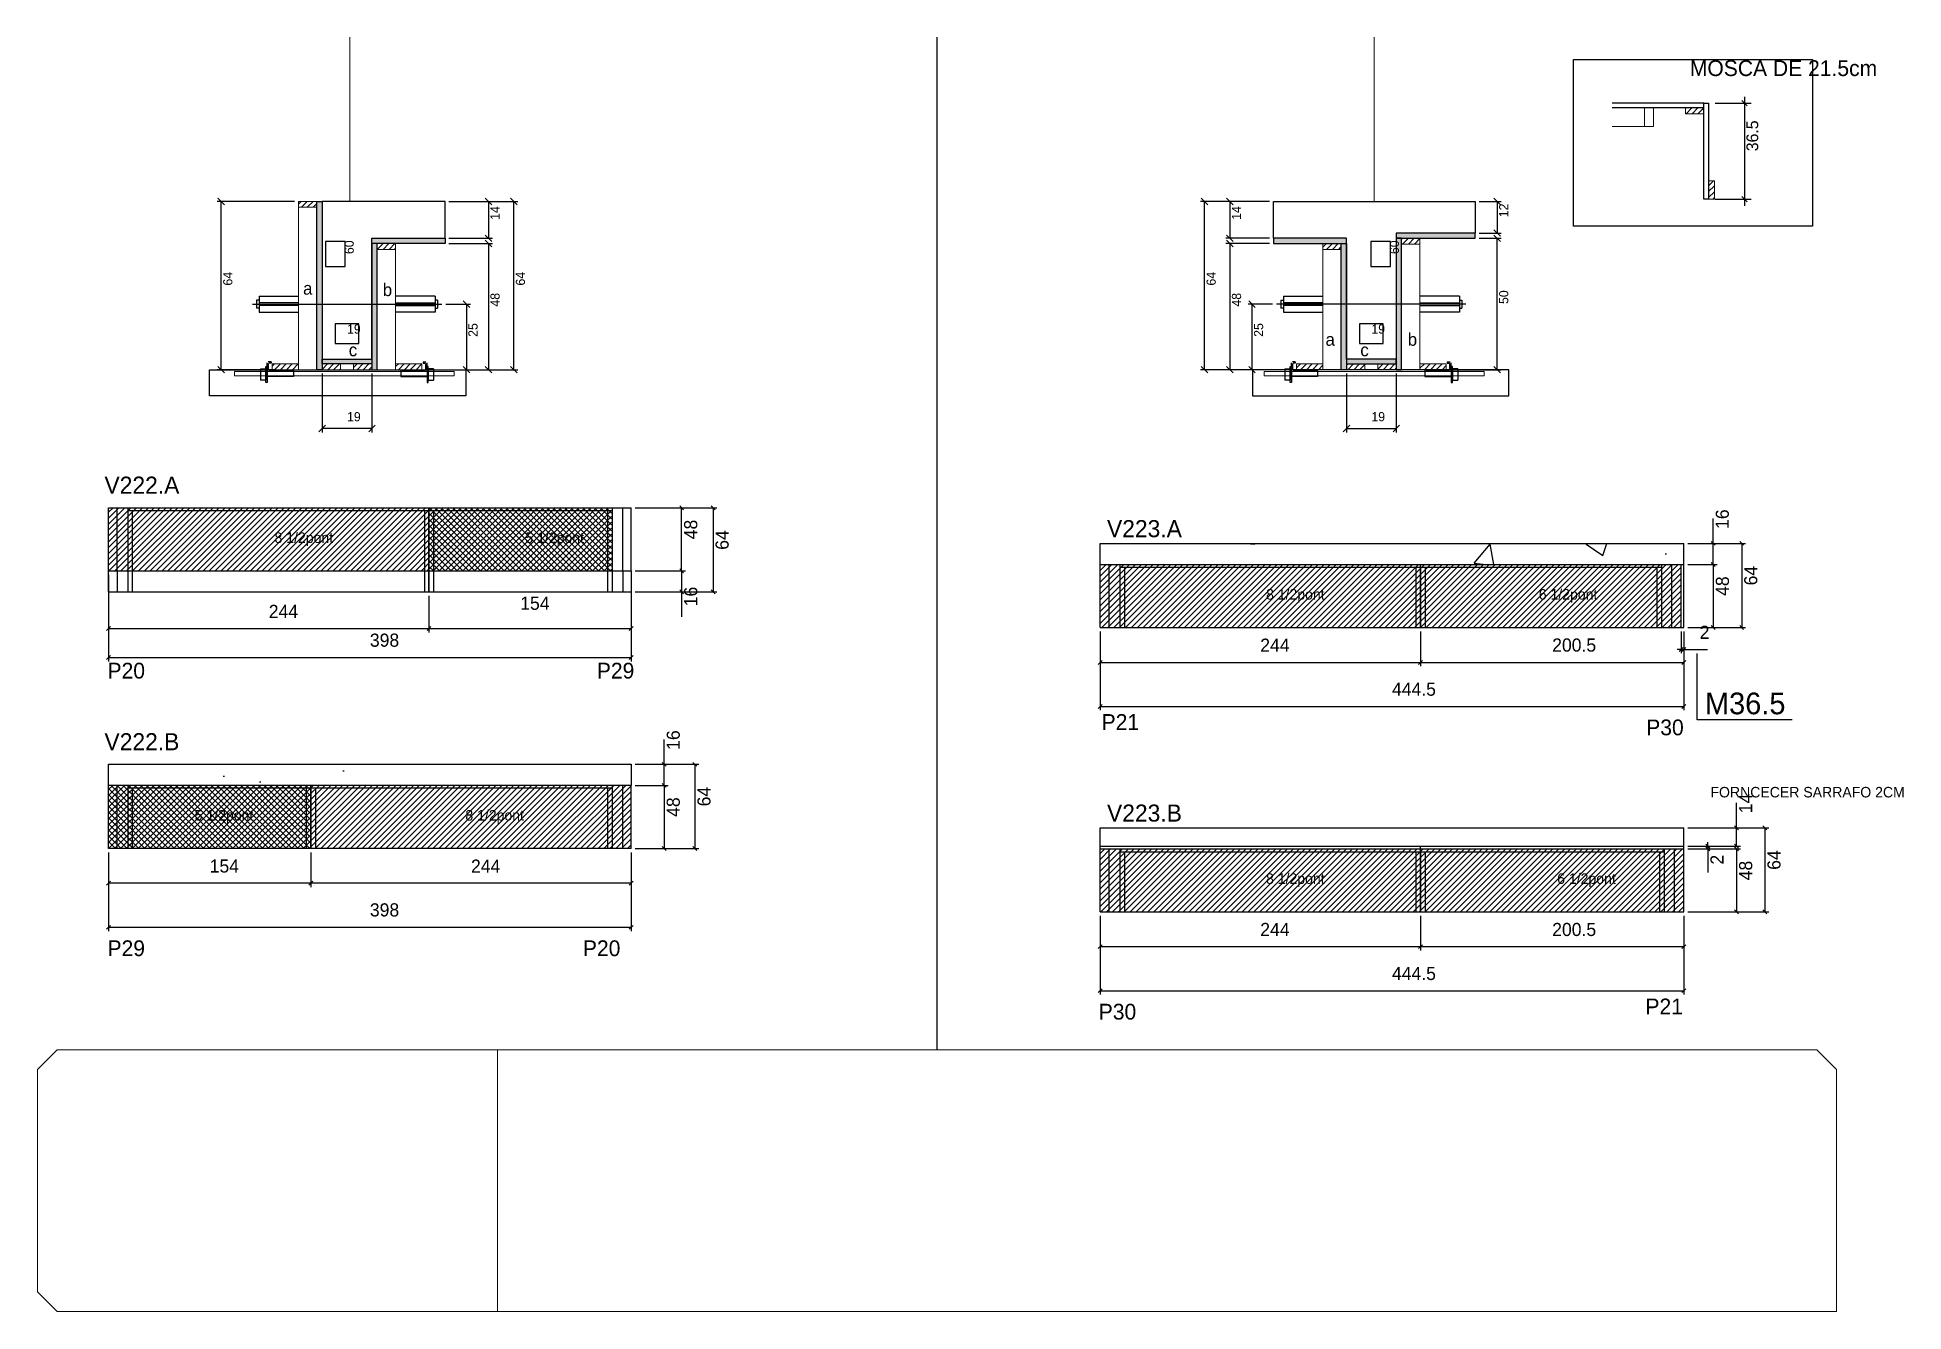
# Model space of a CAD drawing. Header units: metres. Extents: x 7552 to 8973, y 6005 to 6975.
import ezdxf

# ---------------------------------------------------------------- set-up
doc = ezdxf.new("R2010")
doc.units = ezdxf.units.M
for name, color, linetype in [('5', 7, 'Continuous'), ('barrote', 7, 'Continuous'), ('CONCRETO', 7, 'Continuous'), ('COTA', 7, 'Continuous'), ('Cota Seção (2x)', 7, 'Continuous'), ('Cotas', 7, 'Continuous'), ('detalhes', 7, 'Continuous'), ('Hachura', 7, 'Continuous'), ('Madeira', 7, 'Continuous'), ('NOMENCLATURA', 7, 'Continuous'), ('Painéis', 7, 'Continuous'), ('presilha', 7, 'Continuous'), ('REAPROVEITAMENTO', 7, 'Continuous'), ('SARR_2.2x7', 7, 'Continuous'), ('SARR_3.5x7', 7, 'Continuous'), ('SARRAFO DE PRESSAO', 7, 'Continuous'), ('SCO-___-LAJ', 7, 'Continuous'), ('TENSOR', 7, 'Continuous'), ('texto', 7, 'Continuous'), ('TEXTO PILAR', 7, 'Continuous'), ('Texto Seção', 7, 'Continuous')]:
    doc.layers.add(name, color=color, linetype=linetype)

msp = doc.modelspace()

# ---------------------------------------------------------------- hatches: boundary and pattern name
at = {"layer": 'COTA'}
h = msp.add_hatch(dxfattribs=at)
h.set_pattern_fill('AR-CONC')
h.paths.add_polyline_path([(8805.4, 6589.9), (8805.4, 6573.9), (8360.9, 6573.9), (8360.9, 6589.9), (8805.4, 6589.9)])
h = msp.add_hatch(dxfattribs=at)
h.set_pattern_fill('AR-CONC')
h.paths.add_polyline_path([(8003.9, 6405.7), (8003.9, 6421.7), (7605.9, 6421.7), (7605.9, 6405.7), (8003.9, 6405.7)])
h = msp.add_hatch(dxfattribs=at)
h.set_pattern_fill('AR-CONC')
h.paths.add_polyline_path([(8805.4, 6359.4), (8805.4, 6373.4), (8360.9, 6373.4), (8360.9, 6359.4), (8805.4, 6359.4)])
at = {"layer": 'Hachura'}
h = msp.add_hatch(dxfattribs=at)
h.set_pattern_fill('ANSI31')
h.paths.add_polyline_path([(8806.7, 6921.3), (8806.7, 6916.9), (8820.7, 6916.9), (8820.7, 6921.3), (8806.7, 6921.3), (8806.7, 6921.3)])
h = msp.add_hatch(dxfattribs=at)
h.set_pattern_fill('ANSI31')
h.paths.add_polyline_path([(8824.3, 6851.9), (8828.7, 6851.9), (8828.7, 6865.9), (8824.3, 6865.9), (8824.3, 6851.9), (8824.3, 6851.9)])
h = msp.add_hatch(dxfattribs=at)
h.set_pattern_fill('ANSI31')
h.paths.add_polyline_path([(7764.5, 6845.7), (7764.5, 6850.1), (7750.5, 6850.1), (7750.5, 6845.7), (7764.5, 6845.7)])
h = msp.add_hatch(color=7, dxfattribs=at)
h.dxf.hatch_style = 1
h.paths.add_polyline_path([(7764.5, 6850.1), (7768.5, 6850.1), (7768.5, 6722.1), (7764.5, 6722.1), (7764.5, 6850.1)])
h = msp.add_hatch(color=7, dxfattribs=at)
h.dxf.hatch_style = 1
h.paths.add_polyline_path([(7810.5, 6822.1), (7806.5, 6822.1), (7806.5, 6722.1), (7810.5, 6722.1), (7810.5, 6822.1)])
h = msp.add_hatch(color=7, dxfattribs=at)
h.dxf.hatch_style = 1
h.paths.add_polyline_path([(7806.5, 6818.1), (7806.5, 6822.1), (7862.1, 6822.1), (7862.1, 6818.1), (7806.5, 6818.1)])
h = msp.add_hatch(color=7, dxfattribs=at)
h.dxf.hatch_style = 1
h.paths.add_polyline_path([(8548.5, 6818.1), (8548.5, 6822.1), (8492.9, 6822.1), (8492.9, 6818.1), (8548.5, 6818.1)])
h = msp.add_hatch(color=7, dxfattribs=at)
h.dxf.hatch_style = 1
h.paths.add_polyline_path([(8544.5, 6822.1), (8548.5, 6822.1), (8548.5, 6722.1), (8544.5, 6722.1), (8544.5, 6822.1)])
h = msp.add_hatch(color=7, dxfattribs=at)
h.dxf.hatch_style = 1
h.paths.add_polyline_path([(8646.5, 6822.1), (8646.5, 6826.1), (8586.5, 6826.1), (8586.5, 6822.1), (8646.5, 6822.1)])
h = msp.add_hatch(color=7, dxfattribs=at)
h.dxf.hatch_style = 1
h.paths.add_polyline_path([(8590.5, 6822.1), (8586.5, 6822.1), (8586.5, 6722.1), (8590.5, 6722.1), (8590.5, 6822.1)])
h = msp.add_hatch(dxfattribs=at)
h.set_pattern_fill('ANSI31')
h.paths.add_polyline_path([(8590.5, 6817.7), (8590.5, 6822.1), (8604.5, 6822.1), (8604.5, 6817.7), (8590.5, 6817.7)])
h = msp.add_hatch(dxfattribs=at)
h.set_pattern_fill('ANSI31')
h.paths.add_polyline_path([(7810.5, 6813.7), (7810.5, 6818.1), (7824.5, 6818.1), (7824.5, 6813.7), (7810.5, 6813.7)])
h = msp.add_hatch(dxfattribs=at)
h.set_pattern_fill('ANSI31')
h.paths.add_polyline_path([(8544.5, 6813.7), (8544.5, 6818.1), (8530.5, 6818.1), (8530.5, 6813.7), (8544.5, 6813.7)])
h = msp.add_hatch(dxfattribs=at)
h.set_pattern_fill('ANSI31')
h.paths.add_polyline_path([(7730.5, 6722.1), (7730.5, 6726.5), (7750.5, 6726.5), (7750.5, 6722.1), (7730.5, 6722.1)])
h = msp.add_hatch(color=7, dxfattribs=at)
h.dxf.hatch_style = 1
h.paths.add_polyline_path([(7768.5, 6726.5), (7768.5, 6730.1), (7806.5, 6730.1), (7806.5, 6726.5), (7768.5, 6726.5)])
h = msp.add_hatch(dxfattribs=at)
h.set_pattern_fill('ANSI31')
h.paths.add_polyline_path([(7768.5, 6722.1), (7768.5, 6726.5), (7782.5, 6726.5), (7782.5, 6722.1), (7768.5, 6722.1)])
h = msp.add_hatch(dxfattribs=at)
h.set_pattern_fill('ANSI31')
h.paths.add_polyline_path([(7806.5, 6722.1), (7806.5, 6726.5), (7792.5, 6726.5), (7792.5, 6722.1), (7806.5, 6722.1)])
h = msp.add_hatch(dxfattribs=at)
h.set_pattern_fill('ANSI31')
h.paths.add_polyline_path([(7844.5, 6722.1), (7844.5, 6726.5), (7824.5, 6726.5), (7824.5, 6722.1), (7844.5, 6722.1)])
h = msp.add_hatch(dxfattribs=at)
h.set_pattern_fill('ANSI31')
h.paths.add_polyline_path([(8510.5, 6722.1), (8510.5, 6726.5), (8530.5, 6726.5), (8530.5, 6722.1), (8510.5, 6722.1)])
h = msp.add_hatch(color=7, dxfattribs=at)
h.dxf.hatch_style = 1
h.paths.add_polyline_path([(8586.5, 6726.5), (8586.5, 6730.1), (8548.5, 6730.1), (8548.5, 6726.5), (8586.5, 6726.5)])
h = msp.add_hatch(dxfattribs=at)
h.set_pattern_fill('ANSI31')
h.paths.add_polyline_path([(8548.5, 6722.1), (8548.5, 6726.5), (8562.5, 6726.5), (8562.5, 6722.1), (8548.5, 6722.1)])
h = msp.add_hatch(dxfattribs=at)
h.set_pattern_fill('ANSI31')
h.paths.add_polyline_path([(8586.5, 6722.1), (8586.5, 6726.5), (8572.5, 6726.5), (8572.5, 6722.1), (8586.5, 6722.1)])
h = msp.add_hatch(dxfattribs=at)
h.set_pattern_fill('ANSI31')
h.paths.add_polyline_path([(8624.5, 6722.1), (8624.5, 6726.5), (8604.5, 6726.5), (8604.5, 6722.1), (8624.5, 6722.1)])
at = {"layer": 'REAPROVEITAMENTO'}
h = msp.add_hatch(dxfattribs=at)
h.set_pattern_fill('ANSI31')
h.paths.add_polyline_path([(7849.9, 6617), (7605.9, 6617), (7605.9, 6569), (7849.9, 6569), (7849.9, 6617)])
h = msp.add_hatch(dxfattribs=at)
h.set_pattern_fill('ANSI37')
h.paths.add_polyline_path([(7988.9, 6617), (7849.9, 6617), (7849.9, 6569), (7988.9, 6569), (7988.9, 6617), (7988.9, 6617)])
h = msp.add_hatch(dxfattribs=at)
h.set_pattern_fill('ANSI31')
h.paths.add_polyline_path([(8360.9, 6525.9), (8803.4, 6525.9), (8803.4, 6573.9), (8360.9, 6573.9), (8360.9, 6525.9)])
h = msp.add_hatch(dxfattribs=at)
h.set_pattern_fill('ANSI37')
h.paths.add_polyline_path([(7605.9, 6357.7), (7759.9, 6357.7), (7759.9, 6405.7), (7605.9, 6405.7), (7605.9, 6357.7)])
h = msp.add_hatch(dxfattribs=at)
h.set_pattern_fill('ANSI31')
h.paths.add_polyline_path([(7759.9, 6357.7), (8003.9, 6357.7), (8003.9, 6405.7), (7759.9, 6405.7), (7759.9, 6357.7), (7759.9, 6357.7)])
h = msp.add_hatch(dxfattribs=at)
h.set_pattern_fill('ANSI31')
h.paths.add_polyline_path([(8360.9, 6309.4), (8805.4, 6309.4), (8805.4, 6357.4), (8360.9, 6357.4), (8360.9, 6309.4)])

# ---------------------------------------------------------------- linework, layer by layer
at = {"color": 7, "lineweight": 25}
for p, q in [((7718.5, 6775), (7718.5, 6769)), ((7720.5, 6775), (7718.5, 6775)), ((7720.5, 6769), (7718.5, 6769)), ((7720.5, 6778), (7720.5, 6766)), ((7720.5, 6778), (7750.5, 6778)), ((7750.5, 6773), (7720.5, 6773)), ((7750.5, 6771), (7720.5, 6771)), ((7720.5, 6766), (7750.5, 6766)), ((7854.5, 6778), (7824.5, 6778)), ((7824.5, 6773), (7854.5, 6773)), ((7824.5, 6771), (7854.5, 6771)), ((7854.5, 6766), (7824.5, 6766)), ((7854.5, 6778), (7854.5, 6766)), ((7856.5, 6775), (7854.5, 6775)), ((7854.5, 6769), (7856.5, 6769)), ((7856.5, 6775), (7856.5, 6769)), ((8498.5, 6775), (8498.5, 6769)), ((8498.5, 6775), (8500.5, 6775)), ((8500.5, 6769), (8498.5, 6769)), ((8500.5, 6778), (8500.5, 6766)), ((8500.5, 6778), (8530.5, 6778)), ((8530.5, 6773), (8500.5, 6773)), ((8530.5, 6771), (8500.5, 6771)), ((8500.5, 6766), (8530.5, 6766)), ((8634.5, 6778), (8604.5, 6778)), ((8604.5, 6773), (8634.5, 6773)), ((8604.5, 6771), (8634.5, 6771)), ((8634.5, 6766), (8604.5, 6766)), ((8634.5, 6778), (8634.5, 6766)), ((8634.5, 6775), (8636.5, 6775)), ((8634.5, 6769), (8636.5, 6769)), ((8636.5, 6775), (8636.5, 6769))]:
    msp.add_line(p, q, dxfattribs=at)
at = {"layer": 'barrote', "color": 251, "lineweight": 25}
for points in [[(7878, 6702.1), (7682.8, 6702.1), (7682.8, 6722.1), (7878, 6722.1)], [(8477, 6702.1), (8672.2, 6702.1), (8672.2, 6722.1), (8477, 6722.1)]]:
    msp.add_lwpolyline(points, close=True, dxfattribs=at)
at = {"layer": 'CONCRETO', "color": 251, "lineweight": 25}
for points in [[(7862.1, 6822.1), (7862.1, 6850.1), (7768.5, 6850.1), (7768.5, 6822.1), (7768.5, 6822.1), (7768.5, 6730.1), (7806.5, 6730.1), (7806.5, 6822.1)], [(8492.9, 6822.1), (8492.9, 6850.1), (8646.5, 6850.1), (8646.5, 6826.1), (8586.5, 6826.1), (8586.5, 6730.1), (8548.5, 6730.1), (8548.5, 6822.1)]]:
    msp.add_lwpolyline(points, close=True, dxfattribs=at)
at = {"layer": 'COTA', "color": 241, "lineweight": 25}
for p, q in [((8236.7, 6975.1), (8236.7, 6204.3)), ((8360.9, 6589.9), (8805.4, 6589.9)), ((8360.9, 6573.9), (8360.9, 6589.9)), ((8805.4, 6573.9), (8805.4, 6589.9)), ((7605.9, 6405.7), (7605.9, 6421.7)), ((7605.9, 6421.7), (8003.9, 6421.7)), ((8003.9, 6421.7), (8003.9, 6405.7)), ((8360.9, 6373.4), (8805.4, 6373.4)), ((8360.9, 6359.4), (8360.9, 6373.4)), ((8805.4, 6359.4), (8805.4, 6373.4))]:
    msp.add_line(p, q, dxfattribs=at)
at = {"layer": 'COTA', "color": 4, "lineweight": 25}
for p, q in [((8829.3, 6924.9), (8856.6, 6924.9)), ((8851.6, 6929.9), (8851.6, 6846.9)), ((8829.3, 6851.9), (8856.6, 6851.9)), ((7747.5, 6850.1), (7688.7, 6850.1)), ((7691.7, 6722.1), (7691.7, 6850.1)), ((7865.1, 6850.1), (7917.5, 6850.1)), ((7865.1, 6850.1), (7898.2, 6850.1)), ((7895.2, 6850.1), (7895.2, 6822.1)), ((7914.5, 6722.1), (7914.5, 6850.1)), ((8489.9, 6850.1), (8437.5, 6850.1)), ((8440.5, 6722.1), (8440.5, 6850.1)), ((8489.9, 6850.1), (8456.8, 6850.1)), ((8459.8, 6850.1), (8459.8, 6822.1)), ((8649.5, 6850.1), (8666.3, 6850.1)), ((8663.3, 6850.1), (8663.3, 6826.1)), ((7865.1, 6822.1), (7898.2, 6822.1)), ((8489.9, 6822.1), (8456.8, 6822.1)), ((8649.5, 6826.1), (8666.3, 6826.1)), ((8649.5, 6822.1), (8666.3, 6822.1)), ((8663.3, 6722.1), (8663.3, 6822.1)), ((7865.1, 6818.1), (7898.2, 6818.1)), ((7895.2, 6818.1), (7895.2, 6722.1)), ((8489.9, 6818.1), (8456.8, 6818.1)), ((8459.8, 6818.1), (8459.8, 6722.1)), ((7862.8, 6772), (7881.4, 6772)), ((7878.4, 6772), (7878.4, 6722.1)), ((8492.2, 6772), (8473.6, 6772)), ((8476.6, 6772), (8476.6, 6722.1)), ((7731.9, 6722.1), (7688.7, 6722.1)), ((7768.5, 6719.1), (7768.5, 6674.3)), ((7806.5, 6719.1), (7806.5, 6674.3)), ((7843.1, 6722.1), (7917.5, 6722.1)), ((7843.1, 6722.1), (7898.2, 6722.1)), ((7862.8, 6722.1), (7881.4, 6722.1)), ((8511.9, 6722.1), (8437.5, 6722.1)), ((8511.9, 6722.1), (8456.8, 6722.1)), ((8492.2, 6722.1), (8473.6, 6722.1)), ((8548.5, 6719.1), (8548.5, 6674.3)), ((8586.5, 6719.1), (8586.5, 6674.3)), ((8623.1, 6722.1), (8666.3, 6722.1)), ((7806.5, 6677.3), (7768.5, 6677.3)), ((8548.5, 6677.3), (8586.5, 6677.3)), ((8827.8, 6589.9), (8827.8, 6608.9)), ((8808.4, 6589.9), (8830.8, 6589.9)), ((8808.4, 6589.9), (8852.5, 6589.9)), ((8827.8, 6573.9), (8827.8, 6589.9)), ((8849.5, 6589.9), (8849.5, 6525.9)), ((7605.9, 6566), (7605.9, 6522)), ((7605.9, 6566), (7605.9, 6500)), ((8003.9, 6566), (8003.9, 6522)), ((8003.9, 6566), (8003.9, 6500)), ((8808.4, 6573.9), (8830.8, 6573.9)), ((8808.4, 6573.9), (8830.8, 6573.9)), ((8827.8, 6573.9), (8827.8, 6525.9)), ((7849.9, 6550), (7849.9, 6522)), ((7849.9, 6550), (7849.9, 6522)), ((7605.9, 6525), (7849.9, 6525)), ((7849.9, 6525), (8003.9, 6525)), ((8808.4, 6525.9), (8830.8, 6525.9)), ((8808.4, 6525.9), (8852.5, 6525.9)), ((8360.9, 6522.9), (8360.9, 6496.3)), ((8360.9, 6522.9), (8360.9, 6462.8)), ((8604.9, 6522.9), (8604.9, 6496.3)), ((8604.9, 6522.9), (8604.9, 6496.3)), ((8803.4, 6509.2), (8800.4, 6509.2)), ((8803.4, 6522.9), (8803.4, 6506.2)), ((8803.4, 6509.2), (8805.4, 6509.2)), ((8805.4, 6522.9), (8805.4, 6496.3)), ((8805.4, 6522.9), (8805.4, 6462.8)), ((8805.4, 6522.9), (8805.4, 6506.2)), ((8805.4, 6509.2), (8823.5, 6509.2)), ((7605.9, 6503), (8003.9, 6503)), ((8360.9, 6499.3), (8604.9, 6499.3)), ((8604.9, 6499.3), (8805.4, 6499.3)), ((8360.9, 6465.8), (8805.4, 6465.8)), ((8845.6, 6373.4), (8845.6, 6392.5)), ((8808.4, 6373.4), (8848.6, 6373.4)), ((8808.4, 6373.4), (8870.2, 6373.4)), ((8845.6, 6359.4), (8845.6, 6373.4)), ((8867.2, 6373.4), (8867.2, 6309.4)), ((7605.9, 6354.7), (7605.9, 6328.2)), ((7605.9, 6354.7), (7605.9, 6294.6)), ((7759.9, 6354.7), (7759.9, 6328.2)), ((7759.9, 6354.7), (7759.9, 6328.2)), ((8003.9, 6354.7), (8003.9, 6328.2)), ((8003.9, 6354.7), (8003.9, 6294.6)), ((8808.4, 6359.4), (8848.6, 6359.4)), ((8808.4, 6357.4), (8848.6, 6357.4)), ((8845.6, 6357.4), (8845.6, 6309.4)), ((7759.9, 6331.2), (7605.9, 6331.2)), ((8003.9, 6331.2), (7759.9, 6331.2)), ((8003.9, 6297.6), (7605.9, 6297.6)), ((8360.9, 6306.4), (8360.9, 6279.9)), ((8360.9, 6306.4), (8360.9, 6246.4)), ((8604.9, 6306.4), (8604.9, 6279.9)), ((8604.9, 6306.4), (8604.9, 6279.9)), ((8805.4, 6306.4), (8805.4, 6279.9)), ((8805.4, 6306.4), (8805.4, 6246.4)), ((8808.4, 6309.4), (8848.6, 6309.4)), ((8808.4, 6309.4), (8870.2, 6309.4)), ((8360.9, 6282.9), (8604.9, 6282.9)), ((8604.9, 6282.9), (8805.4, 6282.9)), ((8360.9, 6249.4), (8805.4, 6249.4))]:
    msp.add_line(p, q, dxfattribs=at)
at = {"layer": 'COTA', "color": 0, "lineweight": 25}
for p, q in [((8829.3, 6588.4), (8826.3, 6591.4)), ((8851, 6588.4), (8848, 6591.4)), ((8829.3, 6572.4), (8826.3, 6575.4)), ((8826.3, 6575.4), (8829.3, 6572.4)), ((7607.4, 6526.5), (7604.4, 6523.5)), ((7848.4, 6523.5), (7851.4, 6526.5)), ((7851.4, 6526.5), (7848.4, 6523.5)), ((8002.4, 6523.5), (8005.4, 6526.5)), ((8826.3, 6527.4), (8829.3, 6524.4)), ((8848, 6527.4), (8851, 6524.4)), ((8801.9, 6507.7), (8804.9, 6510.7)), ((8806.9, 6510.7), (8803.9, 6507.7)), ((7607.4, 6504.5), (7604.4, 6501.5)), ((8002.4, 6501.5), (8005.4, 6504.5)), ((8362.4, 6500.8), (8359.4, 6497.8)), ((8603.4, 6497.8), (8606.4, 6500.8)), ((8606.4, 6500.8), (8603.4, 6497.8)), ((8803.9, 6497.8), (8806.9, 6500.8)), ((8362.4, 6467.3), (8359.4, 6464.3)), ((8803.9, 6464.3), (8806.9, 6467.3)), ((8847.1, 6371.9), (8844.1, 6374.9)), ((8868.7, 6371.9), (8865.7, 6374.9)), ((8844.1, 6360.9), (8847.1, 6357.9)), ((8847.1, 6355.9), (8844.1, 6358.9)), ((7607.4, 6332.7), (7604.4, 6329.7)), ((7761.4, 6332.7), (7758.4, 6329.7)), ((7758.4, 6329.7), (7761.4, 6332.7)), ((8002.4, 6329.7), (8005.4, 6332.7)), ((8844.1, 6310.9), (8847.1, 6307.9)), ((8865.7, 6310.9), (8868.7, 6307.9)), ((7607.4, 6299.1), (7604.4, 6296.1)), ((8002.4, 6296.1), (8005.4, 6299.1)), ((8362.4, 6284.4), (8359.4, 6281.4)), ((8603.4, 6281.4), (8606.4, 6284.4)), ((8606.4, 6284.4), (8603.4, 6281.4)), ((8803.9, 6281.4), (8806.9, 6284.4)), ((8362.4, 6250.9), (8359.4, 6247.9)), ((8803.9, 6247.9), (8806.9, 6250.9))]:
    msp.add_line(p, q, dxfattribs=at)
for points in [[(8853.6, 6922.9), (8849.6, 6926.9)], [(7694.2, 6847.6), (7689.2, 6852.6)], [(7897.7, 6847.6), (7892.7, 6852.6)], [(7917, 6847.6), (7912, 6852.6)], [(8443, 6847.6), (8438, 6852.6)], [(8462.3, 6847.6), (8457.3, 6852.6)], [(8665.8, 6847.6), (8660.8, 6852.6)], [(8849.6, 6853.9), (8853.6, 6849.9)], [(7892.7, 6824.6), (7897.7, 6819.6)], [(8457.3, 6824.6), (8462.3, 6819.6)], [(8660.8, 6828.6), (8665.8, 6823.6)], [(8665.8, 6819.6), (8660.8, 6824.6)], [(7897.7, 6815.6), (7892.7, 6820.6)], [(8462.3, 6815.6), (8457.3, 6820.6)], [(7880.9, 6769.5), (7875.9, 6774.5)], [(8479.1, 6769.5), (8474.1, 6774.5)], [(7689.2, 6724.6), (7694.2, 6719.6)], [(7875.9, 6724.6), (7880.9, 6719.6)], [(7892.7, 6724.6), (7897.7, 6719.6)], [(7912, 6724.6), (7917, 6719.6)], [(8438, 6724.6), (8443, 6719.6)], [(8457.3, 6724.6), (8462.3, 6719.6)], [(8474.1, 6724.6), (8479.1, 6719.6)], [(8660.8, 6724.6), (8665.8, 6719.6)], [(7771, 6679.8), (7766, 6674.8)], [(7804, 6674.8), (7809, 6679.8)], [(8551, 6679.8), (8546, 6674.8)], [(8584, 6674.8), (8589, 6679.8)]]:
    msp.add_lwpolyline(points, dxfattribs=at)
at = {"layer": 'Cota Seção (2x)', "color": 180, "lineweight": 25}
for p, q in [((7786.1, 6819.6), (7771.1, 6819.6)), ((7771.1, 6819.6), (7771.1, 6800.6)), ((7786.1, 6800.6), (7786.1, 6819.6)), ((8582, 6819.6), (8567, 6819.6)), ((8567, 6819.6), (8567, 6800.6)), ((8582, 6800.6), (8582, 6819.6)), ((7771.1, 6800.6), (7786.1, 6800.6)), ((8567, 6800.6), (8582, 6800.6)), ((7796.5, 6757.1), (7778.5, 6757.1)), ((7778.5, 6757.1), (7778.5, 6742.1)), ((7796.5, 6742.1), (7796.5, 6757.1)), ((8576.5, 6757.1), (8558.5, 6757.1)), ((8558.5, 6757.1), (8558.5, 6742.1)), ((8576.5, 6742.1), (8576.5, 6757.1)), ((7778.5, 6742.1), (7796.5, 6742.1)), ((8558.5, 6742.1), (8576.5, 6742.1))]:
    msp.add_line(p, q, dxfattribs=at)
at = {"layer": 'Cotas', "color": 1, "lineweight": 25}
msp.add_lwpolyline([(8721.4, 6958.3), (8903.3, 6958.3), (8903.3, 6831.4), (8721.4, 6831.4)], close=True, dxfattribs=at)
at = {"layer": 'Madeira', "color": 126, "lineweight": 18}
msp.add_lwpolyline([(8782.4, 6921.3), (8782.4, 6907.3), (8750.9, 6907.3)], dxfattribs=at)
for points in [[(8782.4, 6907.3), (8782.4, 6921.3), (8775.4, 6921.3), (8775.4, 6907.3)], [(8806.7, 6921.3), (8820.7, 6921.3), (8820.7, 6916.9), (8806.7, 6916.9)], [(8824.3, 6851.9), (8824.3, 6865.9), (8828.7, 6865.9), (8828.7, 6851.9)], [(7764.5, 6845.7), (7764.5, 6850.1), (7750.5, 6850.1), (7750.5, 6845.7)], [(7764.5, 6850.1), (7750.5, 6850.1), (7750.5, 6722.1), (7764.5, 6722.1)], [(8590.5, 6817.7), (8590.5, 6822.1), (8604.5, 6822.1), (8604.5, 6817.7)], [(8590.5, 6822.1), (8604.5, 6822.1), (8604.5, 6722.1), (8590.5, 6722.1)], [(7810.5, 6813.7), (7810.5, 6818.1), (7824.5, 6818.1), (7824.5, 6813.7)], [(7810.5, 6818.1), (7824.5, 6818.1), (7824.5, 6722.1), (7810.5, 6722.1)], [(8544.5, 6813.7), (8544.5, 6818.1), (8530.5, 6818.1), (8530.5, 6813.7)], [(8544.5, 6818.1), (8530.5, 6818.1), (8530.5, 6722.1), (8544.5, 6722.1)], [(7730.5, 6722.1), (7730.5, 6726.5), (7750.5, 6726.5), (7750.5, 6722.1)], [(7768.5, 6722.1), (7768.5, 6726.5), (7782.5, 6726.5), (7782.5, 6722.1)], [(7806.5, 6722.1), (7806.5, 6726.5), (7792.5, 6726.5), (7792.5, 6722.1)], [(7844.5, 6722.1), (7844.5, 6726.5), (7824.5, 6726.5), (7824.5, 6722.1)], [(8510.5, 6722.1), (8510.5, 6726.5), (8530.5, 6726.5), (8530.5, 6722.1)], [(8548.5, 6722.1), (8548.5, 6726.5), (8562.5, 6726.5), (8562.5, 6722.1)], [(8586.5, 6722.1), (8586.5, 6726.5), (8572.5, 6726.5), (8572.5, 6722.1)], [(8624.5, 6722.1), (8624.5, 6726.5), (8604.5, 6726.5), (8604.5, 6722.1)]]:
    msp.add_lwpolyline(points, close=True, dxfattribs=at)
at = {"layer": 'NOMENCLATURA', "color": 7, "lineweight": 25}
for p, q in [((8815.6, 6455.6), (8815.6, 6506)), ((8888, 6455.6), (8815.6, 6455.6))]:
    msp.add_line(p, q, dxfattribs=at)
at = {"layer": 'Painéis', "color": 200, "lineweight": 25}
for p, q in [((8820.7, 6924.9), (8750.9, 6924.9)), ((8820.7, 6921.3), (8750.9, 6921.3)), ((7605.9, 6617), (8003.9, 6617)), ((7605.9, 6569), (7605.9, 6617)), ((7849.9, 6553), (7849.9, 6617)), ((8003.9, 6569), (8003.9, 6617)), ((7605.9, 6569), (8003.9, 6569)), ((7605.9, 6553), (7605.9, 6569)), ((8003.9, 6569), (8003.9, 6553)), ((8360.9, 6573.9), (8805.4, 6573.9)), ((8360.9, 6525.9), (8360.9, 6573.9)), ((8604.9, 6525.9), (8604.9, 6573.9)), ((8803.4, 6525.9), (8803.4, 6573.9)), ((8805.4, 6525.9), (8805.4, 6573.9)), ((7605.9, 6553), (8003.9, 6553)), ((8360.9, 6525.9), (8805.4, 6525.9)), ((8003.9, 6405.7), (7605.9, 6405.7)), ((7605.9, 6357.7), (7605.9, 6405.7)), ((7759.9, 6357.7), (7759.9, 6405.7)), ((8003.9, 6357.7), (8003.9, 6405.7)), ((8003.9, 6357.7), (7605.9, 6357.7)), ((8360.9, 6357.4), (8805.4, 6357.4)), ((8360.9, 6309.4), (8360.9, 6357.4)), ((8604.9, 6309.4), (8604.9, 6357.4)), ((8805.4, 6309.4), (8805.4, 6357.4)), ((8360.9, 6309.4), (8805.4, 6309.4))]:
    msp.add_line(p, q, dxfattribs=at)
at = {"layer": 'Painéis', "color": 4, "lineweight": 25}
for p, q in [((8006.9, 6617), (8045.3, 6617)), ((8006.9, 6617), (8069.2, 6617)), ((8042.3, 6569), (8042.3, 6617)), ((8066.2, 6617), (8066.2, 6553)), ((8006.9, 6569), (8045.3, 6569)), ((8006.9, 6569), (8045.3, 6569)), ((8042.3, 6569), (8042.3, 6553)), ((8006.9, 6553), (8045.3, 6553)), ((8006.9, 6553), (8069.2, 6553)), ((8042.3, 6553), (8042.3, 6534)), ((8029, 6421.7), (8029, 6440.7)), ((8006.9, 6421.7), (8032, 6421.7)), ((8006.9, 6421.7), (8055.4, 6421.7)), ((8029, 6405.7), (8029, 6421.7)), ((8052.4, 6421.7), (8052.4, 6357.7)), ((8006.9, 6405.7), (8032, 6405.7)), ((8006.9, 6405.7), (8032, 6405.7)), ((8029, 6405.7), (8029, 6357.7)), ((8006.9, 6357.7), (8032, 6357.7)), ((8006.9, 6357.7), (8055.4, 6357.7)), ((8808.4, 6359.4), (8826.7, 6359.4)), ((8808.4, 6357.4), (8826.7, 6357.4)), ((8823.7, 6359.4), (8823.7, 6362.4)), ((8823.7, 6359.4), (8823.7, 6357.4)), ((8823.7, 6357.4), (8823.7, 6339.3))]:
    msp.add_line(p, q, dxfattribs=at)
at = {"layer": 'Painéis', "color": 0, "lineweight": 25}
for p, q in [((8043.8, 6615.5), (8040.8, 6618.5)), ((8067.7, 6615.5), (8064.7, 6618.5)), ((8040.8, 6570.5), (8043.8, 6567.5)), ((8043.8, 6567.5), (8040.8, 6570.5)), ((8040.8, 6554.5), (8043.8, 6551.5)), ((8064.7, 6554.5), (8067.7, 6551.5)), ((8030.5, 6420.2), (8027.5, 6423.2)), ((8053.9, 6420.2), (8050.9, 6423.2)), ((8030.5, 6404.2), (8027.5, 6407.2)), ((8027.5, 6407.2), (8030.5, 6404.2)), ((8027.5, 6359.2), (8030.5, 6356.2)), ((8050.9, 6359.2), (8053.9, 6356.2)), ((8822.2, 6360.9), (8825.2, 6357.9)), ((8825.2, 6355.9), (8822.2, 6358.9))]:
    msp.add_line(p, q, dxfattribs=at)
at = {"layer": 'Painéis', "color": 200, "lineweight": 25}
for points in [[(8820.7, 6924.9), (8824.3, 6924.9), (8824.3, 6851.9), (8820.7, 6851.9)], [(7764.5, 6850.1), (7768.5, 6850.1), (7768.5, 6722.1), (7764.5, 6722.1)], [(7806.5, 6818.1), (7806.5, 6822.1), (7862.1, 6822.1), (7862.1, 6818.1)], [(8548.5, 6818.1), (8548.5, 6822.1), (8492.9, 6822.1), (8492.9, 6818.1)], [(8646.5, 6822.1), (8646.5, 6826.1), (8586.5, 6826.1), (8586.5, 6822.1)], [(8590.5, 6822.1), (8586.5, 6822.1), (8586.5, 6722.1), (8590.5, 6722.1)], [(7810.5, 6818.1), (7806.5, 6818.1), (7806.5, 6722.1), (7810.5, 6722.1)], [(8544.5, 6818.1), (8548.5, 6818.1), (8548.5, 6722.1), (8544.5, 6722.1)], [(7768.5, 6726.5), (7768.5, 6730.1), (7806.5, 6730.1), (7806.5, 6726.5)], [(8586.5, 6726.5), (8586.5, 6730.1), (8548.5, 6730.1), (8548.5, 6726.5)]]:
    msp.add_lwpolyline(points, close=True, dxfattribs=at)
at = {"layer": 'presilha', "color": 1, "lineweight": 25}
for p, q in [((7721.7, 6722.8), (7725.7, 6722.8)), ((7721.7, 6722.8), (7721.7, 6714.1)), ((7725.7, 6724.4), (7726.7, 6724.4)), ((7725.7, 6712.4), (7725.7, 6724.4)), ((7725.7, 6722.8), (7725.7, 6714.1)), ((7726.7, 6721.2), (7726.7, 6727.3)), ((7726.7, 6724.4), (7726.7, 6712.4)), ((7729.7, 6728.1), (7727.4, 6728.1)), ((7727.7, 6721.8), (7727.7, 6726.7)), ((7729.7, 6727.1), (7728, 6727.1)), ((7729.7, 6728.1), (7729.7, 6727.1)), ((7845.4, 6728.1), (7845.4, 6727.1)), ((7845.4, 6728.1), (7847.6, 6728.1)), ((7845.4, 6727.1), (7847, 6727.1)), ((7847.4, 6721.8), (7847.4, 6726.7)), ((7848.4, 6721.2), (7848.4, 6727.3)), ((7849.4, 6724.4), (7848.4, 6724.4)), ((7848.4, 6724.4), (7848.4, 6712.4)), ((7849.4, 6712.4), (7849.4, 6724.4)), ((7853.4, 6722.8), (7849.4, 6722.8)), ((7849.4, 6722.8), (7849.4, 6714.1)), ((7853.4, 6722.8), (7853.4, 6714.1)), ((8501.6, 6722.8), (8505.6, 6722.8)), ((8501.6, 6722.8), (8501.6, 6714.1)), ((8505.6, 6724.4), (8506.6, 6724.4)), ((8505.6, 6712.4), (8505.6, 6724.4)), ((8505.6, 6722.8), (8505.6, 6714.1)), ((8506.6, 6721.2), (8506.6, 6727.3)), ((8506.6, 6724.4), (8506.6, 6712.4)), ((8509.6, 6728.1), (8507.4, 6728.1)), ((8507.6, 6721.8), (8507.6, 6726.7)), ((8509.6, 6727.1), (8508, 6727.1)), ((8509.6, 6728.1), (8509.6, 6727.1)), ((8625.3, 6728.1), (8625.3, 6727.1)), ((8625.3, 6728.1), (8627.6, 6728.1)), ((8625.3, 6727.1), (8627, 6727.1)), ((8627.3, 6721.8), (8627.3, 6726.7)), ((8628.3, 6721.2), (8628.3, 6727.3)), ((8629.3, 6724.4), (8628.3, 6724.4)), ((8628.3, 6724.4), (8628.3, 6712.4)), ((8629.3, 6712.4), (8629.3, 6724.4)), ((8633.3, 6722.8), (8629.3, 6722.8)), ((8629.3, 6722.8), (8629.3, 6714.1)), ((8633.3, 6722.8), (8633.3, 6714.1)), ((7725.7, 6714.1), (7721.7, 6714.1)), ((7726.7, 6712.4), (7725.7, 6712.4)), ((7746.7, 6716.8), (7726.7, 6716.8)), ((7746.7, 6721.4), (7728, 6721.4)), ((7746.7, 6721.4), (7746.7, 6716.8)), ((7828.4, 6721.4), (7828.4, 6716.8)), ((7828.4, 6721.4), (7847, 6721.4)), ((7828.4, 6716.8), (7848.4, 6716.8)), ((7848.4, 6712.4), (7849.4, 6712.4)), ((7849.4, 6714.1), (7853.4, 6714.1)), ((8505.6, 6714.1), (8501.6, 6714.1)), ((8506.6, 6712.4), (8505.6, 6712.4)), ((8526.6, 6716.8), (8506.6, 6716.8)), ((8526.6, 6721.4), (8508, 6721.4)), ((8526.6, 6721.4), (8526.6, 6716.8)), ((8608.3, 6721.4), (8608.3, 6716.8)), ((8608.3, 6721.4), (8627, 6721.4)), ((8608.3, 6716.8), (8628.3, 6716.8)), ((8628.3, 6712.4), (8629.3, 6712.4)), ((8629.3, 6714.1), (8633.3, 6714.1))]:
    msp.add_line(p, q, dxfattribs=at)
at = {"layer": 'SARR_2.2x7', "color": 40, "lineweight": 25}
for p, q in [((7612.5, 6569), (7612.5, 6617)), ((7620.5, 6614.8), (7849.9, 6614.8)), ((7849.9, 6614.8), (7989.4, 6614.8)), ((7997.4, 6569), (7997.4, 6617)), ((7612.5, 6569), (7612.5, 6553)), ((7997.4, 6569), (7997.4, 6553)), ((8367.9, 6525.9), (8367.9, 6573.9)), ((8375.9, 6571.7), (8604.9, 6571.7)), ((8604.9, 6571.7), (8788.4, 6571.7)), ((8796.4, 6525.9), (8796.4, 6573.9)), ((7612.5, 6357.7), (7612.5, 6405.7)), ((7759.9, 6403.5), (7620.5, 6403.5)), ((7989.4, 6403.5), (7759.9, 6403.5)), ((7997.4, 6357.7), (7997.4, 6405.7)), ((8360.9, 6359.4), (8604.9, 6359.4)), ((8360.9, 6357.4), (8360.9, 6359.4)), ((8367.9, 6309.4), (8367.9, 6357.4)), ((8375.9, 6355.2), (8604.9, 6355.2)), ((8604.9, 6359.4), (8805.4, 6359.4)), ((8604.9, 6357.4), (8604.9, 6359.4)), ((8604.9, 6355.2), (8790.4, 6355.2)), ((8798.4, 6309.4), (8798.4, 6357.4)), ((8805.4, 6357.4), (8805.4, 6359.4))]:
    msp.add_line(p, q, dxfattribs=at)
at = {"layer": 'SARR_3.5x7', "color": 81, "lineweight": 25}
for p, q in [((7620.5, 6617), (7620.5, 6553)), ((7624, 6614.8), (7624, 6553)), ((7846.4, 6614.8), (7846.4, 6553)), ((7849.9, 6614.8), (7849.9, 6553)), ((7853.4, 6614.8), (7853.4, 6553)), ((7985.9, 6614.8), (7985.9, 6553)), ((7989.4, 6617), (7989.4, 6553)), ((7846.4, 6569), (7849.9, 6569)), ((7849.9, 6569), (7853.4, 6569)), ((8375.9, 6573.9), (8375.9, 6525.9)), ((8379.4, 6571.7), (8379.4, 6525.9)), ((8601.4, 6571.7), (8601.4, 6525.9)), ((8604.9, 6571.7), (8604.9, 6525.9)), ((8608.4, 6571.7), (8608.4, 6525.9)), ((8784.9, 6571.7), (8784.9, 6525.9)), ((8788.4, 6573.9), (8788.4, 6525.9)), ((8375.9, 6525.9), (8379.4, 6525.9)), ((8601.4, 6525.9), (8604.9, 6525.9)), ((8604.9, 6525.9), (8608.4, 6525.9)), ((8784.9, 6525.9), (8788.4, 6525.9)), ((7620.5, 6405.7), (7620.5, 6357.7)), ((7624, 6403.5), (7624, 6357.7)), ((7756.4, 6403.5), (7756.4, 6357.7)), ((7759.9, 6403.5), (7759.9, 6357.7)), ((7763.4, 6403.5), (7763.4, 6357.7)), ((7985.9, 6403.5), (7985.9, 6357.7)), ((7989.4, 6405.7), (7989.4, 6357.7)), ((7759.9, 6357.7), (7756.4, 6357.7)), ((7763.4, 6357.7), (7759.9, 6357.7)), ((8375.9, 6357.4), (8375.9, 6309.4)), ((8379.4, 6355.2), (8379.4, 6309.4)), ((8601.4, 6355.2), (8601.4, 6309.4)), ((8604.9, 6355.2), (8604.9, 6309.4)), ((8608.4, 6355.2), (8608.4, 6309.4)), ((8786.9, 6355.2), (8786.9, 6309.4)), ((8790.4, 6357.4), (8790.4, 6309.4)), ((8375.9, 6309.4), (8379.4, 6309.4)), ((8601.4, 6309.4), (8604.9, 6309.4)), ((8604.9, 6309.4), (8608.4, 6309.4)), ((8786.9, 6309.4), (8790.4, 6309.4))]:
    msp.add_line(p, q, dxfattribs=at)
at = {"layer": 'SARRAFO DE PRESSAO', "color": 30, "lineweight": 9}
msp.add_line((7902.2, 6005.1), (7902.2, 6204.3), dxfattribs=at)
msp.add_lwpolyline([(8921.7, 6005.1), (8921.7, 6189.3), (8906.7, 6204.3), (7566.7, 6204.3), (7551.7, 6189.3), (7551.7, 6020.1), (7566.7, 6005.1), (8921.7, 6005.1)], dxfattribs=at)
at = {"layer": 'SCO-___-LAJ', "color": 1, "lineweight": 0}
for points in [[(7869, 6720.7), (7701.7, 6720.7), (7701.7, 6717.5), (7869, 6717.5)], [(8486, 6720.7), (8653.3, 6720.7), (8653.3, 6717.5), (8486, 6717.5)]]:
    msp.add_lwpolyline(points, close=True, dxfattribs=at)
at = {"layer": 'TENSOR', "color": 3, "lineweight": 25}
for p, q in [((7715.5, 6772), (7859.8, 6772)), ((8639.5, 6772), (8495.2, 6772))]:
    msp.add_line(p, q, dxfattribs=at)
at = {"layer": 'Texto Seção', "color": 252, "lineweight": 15}
for p, q in [((7789.7, 6850.1), (7789.7, 6975.1)), ((8569.7, 6850.1), (8569.7, 6975.1))]:
    msp.add_line(p, q, dxfattribs=at)

# ---------------------------------------------------------------- texts
at = {"color": 240, "lineweight": 25}
msp.add_text('FORNCECER SARRAFO 2CM', height=8, dxfattribs=at).set_placement((8825.7, 6396.5))
at = {"layer": '5', "color": 5, "lineweight": 25}
for s, rotation, p in [('P20', 0, (7605.1, 6487)), ('P29', 0, (7977.7, 6487)), ('P21', 360, (8362.1, 6447.9)), ('P30', 0, (8776.8, 6443.8)), ('P29', 0, (7605.1, 6275.7)), ('P20', 0, (7967.1, 6275.7)), ('P30', 360, (8359.9, 6227.4)), ('P21', 0, (8776.2, 6231.4))]:
    msp.add_text(s, height=12, rotation=rotation, dxfattribs=at).set_placement(p)
at = {"layer": 'COTA', "color": 240, "lineweight": 25}
for s, height, p in [('36.5', 9, (8862.1, 6888.4)), ('16', 10, (8839.7, 6600.9)), ('64', 10, (8861.4, 6557.9)), ('48', 10, (8839.8, 6549.9)), ('14', 10, (8857.5, 6384.5)), ('64', 10, (8879.1, 6341.4)), ('48', 10, (8857.5, 6333.4))]:
    msp.add_text(s, height=height, rotation=90, dxfattribs=at).set_placement(p)
at = {"layer": 'COTA', "color": 1, "lineweight": 25}
for s, p in [('14', (7903.7, 6836.1)), ('14', (8468.3, 6836.1)), ('12', (8671.8, 6838.1)), ('64', (7700.2, 6786.1)), ('64', (7923, 6786.1)), ('64', (8449, 6786.1)), ('48', (7903.7, 6770.1)), ('48', (8468.3, 6770.1)), ('50', (8671.8, 6772.1)), ('25', (7886.9, 6747.1)), ('25', (8485.1, 6747.1))]:
    msp.add_text(s, height=7, rotation=90, dxfattribs=at).set_placement(p)
for p in [(7787.5, 6682.8), (8567.5, 6682.8)]:
    msp.add_text('19', height=7, dxfattribs=at).set_placement(p)
at = {"layer": 'COTA', "color": 240, "lineweight": 25}
for s, p in [('244', (7727.9, 6533.1)), ('154', (7919.4, 6539.3)), ('2', (8817.5, 6517.2)), ('398', (7804.9, 6511.2)), ('244', (8482.9, 6507.4)), ('200.5', (8705.2, 6507.5)), ('444.5', (8583.2, 6473.9)), ('154', (7682.9, 6339.3)), ('244', (7881.9, 6339.2)), ('398', (7804.9, 6305.9)), ('244', (8482.9, 6291)), ('200.5', (8705.2, 6291)), ('444.5', (8583.2, 6257.5))]:
    msp.add_text(s, height=10, dxfattribs=at).set_placement(p)
at = {"layer": 'Cota Seção (2x)', "color": 1, "lineweight": 25}
for p in [(7792.6, 6810.1), (8588.5, 6810.1)]:
    msp.add_text('60', height=7, rotation=90, dxfattribs=at).set_placement(p)
for p in [(7787.5, 6749.6), (8567.5, 6749.6)]:
    msp.add_text('19', height=7, dxfattribs=at).set_placement(p)
at = {"layer": 'detalhes', "color": 4, "lineweight": 25}
for s, p in [('a', (7754, 6779.2)), ('b', (7814.7, 6778.1)), ('c', (7788.8, 6732.3)), ('a', (8532.6, 6740.3)), ('c', (8559.1, 6732.3)), ('b', (8595.2, 6740.3))]:
    msp.add_text(s, height=9.6, dxfattribs=at).set_placement(p)
at = {"layer": 'NOMENCLATURA', "color": 7, "lineweight": 25}
msp.add_text('M36.5', height=16.5, dxfattribs=at).set_placement((8821.5, 6459.8))
at = {"layer": 'Painéis', "color": 240, "lineweight": 25}
for s, p in [('48', (8054.2, 6593)), ('64', (8078.1, 6585)), ('16', (8054.2, 6542)), ('16', (8040.9, 6432.7)), ('48', (8040.9, 6381.7)), ('64', (8064.3, 6389.7)), ('2', (8835.7, 6345.4))]:
    msp.add_text(s, height=10, rotation=90, dxfattribs=at).set_placement(p)
at = {"layer": 'texto', "color": 2, "lineweight": 25}
for s, p in [('8 1/2pont', (7732.3, 6590.2)), ('5 1/2pont', (7923.3, 6590.2)), ('8 1/2pont', (8487.3, 6547.1)), ('6 1/2pont', (8695, 6547.1)), ('5 1/2pont', (7671.5, 6378.9)), ('8 1/2pont', (7877.6, 6378.9)), ('8 1/2pont', (8487.3, 6330.7)), ('6 1/2pont', (8709, 6330.7))]:
    msp.add_text(s, height=8, dxfattribs=at).set_placement(p)
at = {"layer": 'TEXTO PILAR', "color": 3, "lineweight": 15}
msp.add_text('MOSCA DE 21.5cm', height=12, dxfattribs=at).set_placement((8810, 6945.6))
at = {"layer": 'Texto Seção', "color": 7, "lineweight": 15}
for s, p in [('V222.A', (7602.8, 6627.7)), ('V223.A', (8366.2, 6594.6)), ('V222.B', (7602.8, 6432.4)), ('V223.B', (8366.2, 6378.1))]:
    msp.add_text(s, height=13, dxfattribs=at).set_placement(p)

doc.saveas('drawing.dxf')
